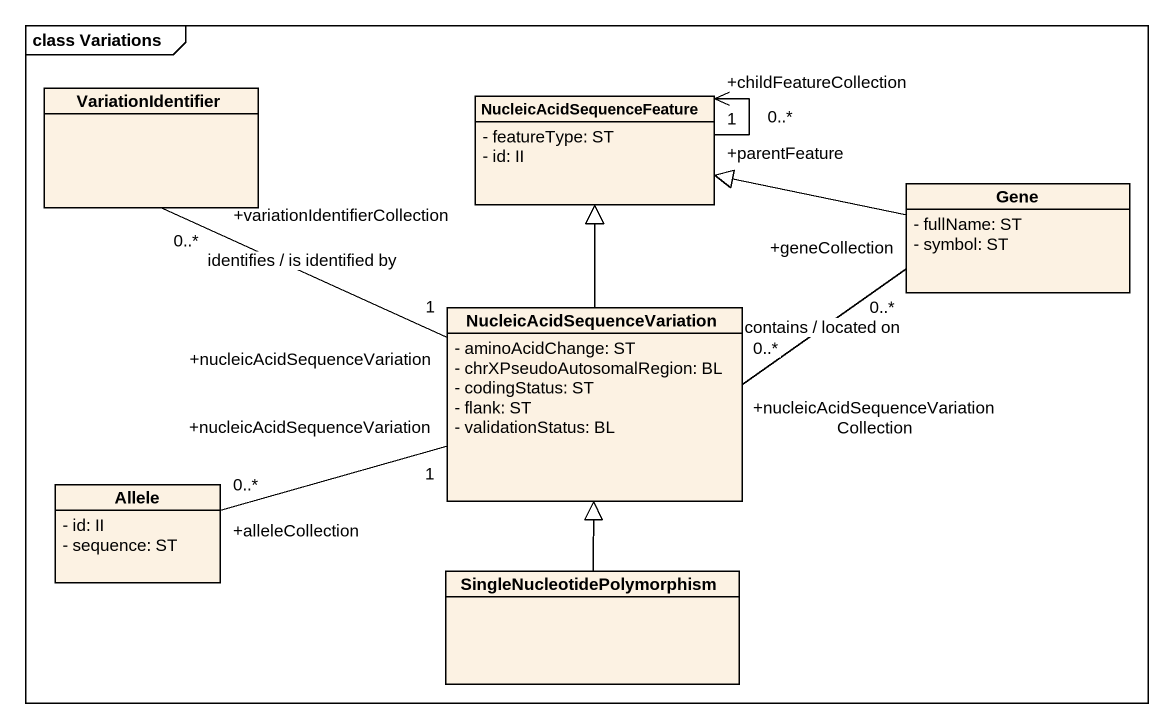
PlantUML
@startuml
mainframe class Variations
hide circle
hide empty members
skinparam classAttributeIconSize 0
class VariationIdentifier
class NucleicAcidSequenceFeature {
  - featureType: ST
  - id: II
}
class Gene {
  - fullName: ST
  - symbol: ST
}
class NucleicAcidSequenceVariation {
  - aminoAcidChange: ST
  - chrXPseudoAutosomalRegion: BL
  - codingStatus: ST
  - flank: ST
  - validationStatus: BL
}
class Allele {
  - id: II
  - sequence: ST
}
class SingleNucleotidePolymorphism
VariationIdentifier "+variationIdentifierCollection\n0..*" -right- "+nucleicAcidSequenceVariation\n1" NucleicAcidSequenceVariation : identifies / is identified by
NucleicAcidSequenceFeature "+parentFeature\n1" --> "+childFeatureCollection\n0..*" NucleicAcidSequenceFeature
Gene -left-|> NucleicAcidSequenceFeature
Gene "+geneCollection\n0..*" -left- "+nucleicAcidSequenceVariationCollection\n0..*" NucleicAcidSequenceVariation : contains / located on
NucleicAcidSequenceVariation -up-|> NucleicAcidSequenceFeature
NucleicAcidSequenceVariation "+nucleicAcidSequenceVariation\n1" -left- "+alleleCollection\n0..*" Allele
SingleNucleotidePolymorphism -up-|> NucleicAcidSequenceVariation
@enduml
